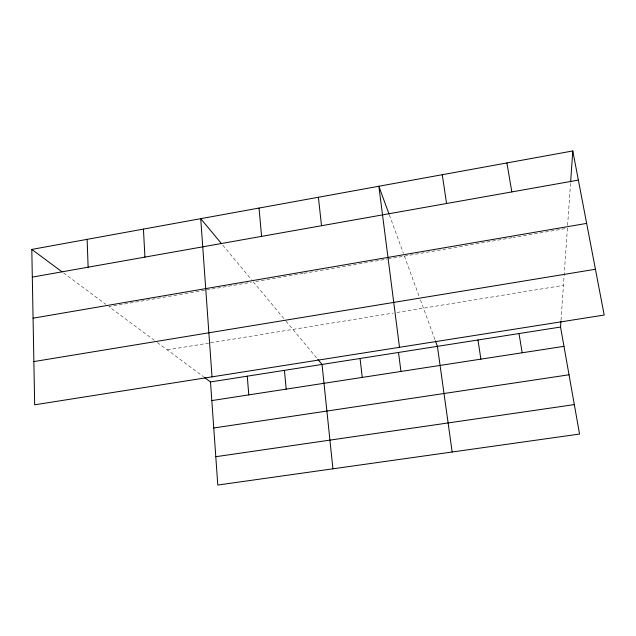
<?xml version="1.0" encoding="UTF-8"?>
<svg xmlns="http://www.w3.org/2000/svg" width="636" height="636" viewBox="0 0 636 636"><rect width="100%" height="100%" fill="white"/><g stroke="black" fill="none" stroke-linecap="round" stroke-linejoin="round"><path stroke-width="0.48" stroke-dasharray="3.18 2.39" d="M561.024 320.194L567.407 228.252L513.18 237.522M567.606 225.398L570.572 182.802M204.53 290.302L108.963 306.639L154.254 340.228M206.485 289.968L251.427 282.281M302.967 273.464L253.382 281.947L285.365 320.385M303.936 273.305L387.054 259.091M388.016 258.924L512.211 237.689M167.26 349.872L208.6 343.146M210.548 342.828L393.072 313.103M396.991 312.467L563.44 285.365M63.521 272.939L105.791 304.294M157.315 342.494L203.488 376.743M222.799 245.194L251.506 279.689M285.993 321.14L317.277 358.736M389.391 215.079L403.423 253.422M404.409 256.125L419.068 296.201M420.42 299.882L435.119 340.069"/><path stroke-width="0.95" d="M204.267 377.323L210.5 381.942L217.798 485.045L579.555 434.046L560.547 327.039L560.952 321.172M570.635 181.824L572.782 150.955L31.8 249.423L34.67 404.806L604.2 315.043L572.782 150.955M32.309 277.113L578.363 180.099M33.072 318.175L586.654 223.395M33.867 361.574L595.431 269.259M210.5 381.942L560.547 327.039M211.82 400.577L563.973 346.342M213.76 427.996L569.029 374.787M215.795 456.712L574.324 404.599M31.8 249.423L61.97 271.795M221.551 243.699L200.73 218.673L212.019 376.854M317.873 359.443L322.031 364.452L332.93 468.819M389.057 214.149L378.849 186.253L399.495 347.304M435.445 340.968L437.417 346.35L452.172 452.005M506.908 162.943L511.829 191.921M519.008 333.55L522.18 352.781M477.97 339.99L480.88 359.141M442.274 174.709L446.559 203.512M398.518 352.455L400.942 371.448M360.055 358.481L362.25 377.41M318.405 197.255L321.506 225.732M284.435 370.351L286.184 389.121M259.043 208.059L261.587 236.377M247.261 376.178L248.795 394.884M143.434 229.103L144.929 257.103M87.132 239.351L88.126 267.2"/></g></svg>
